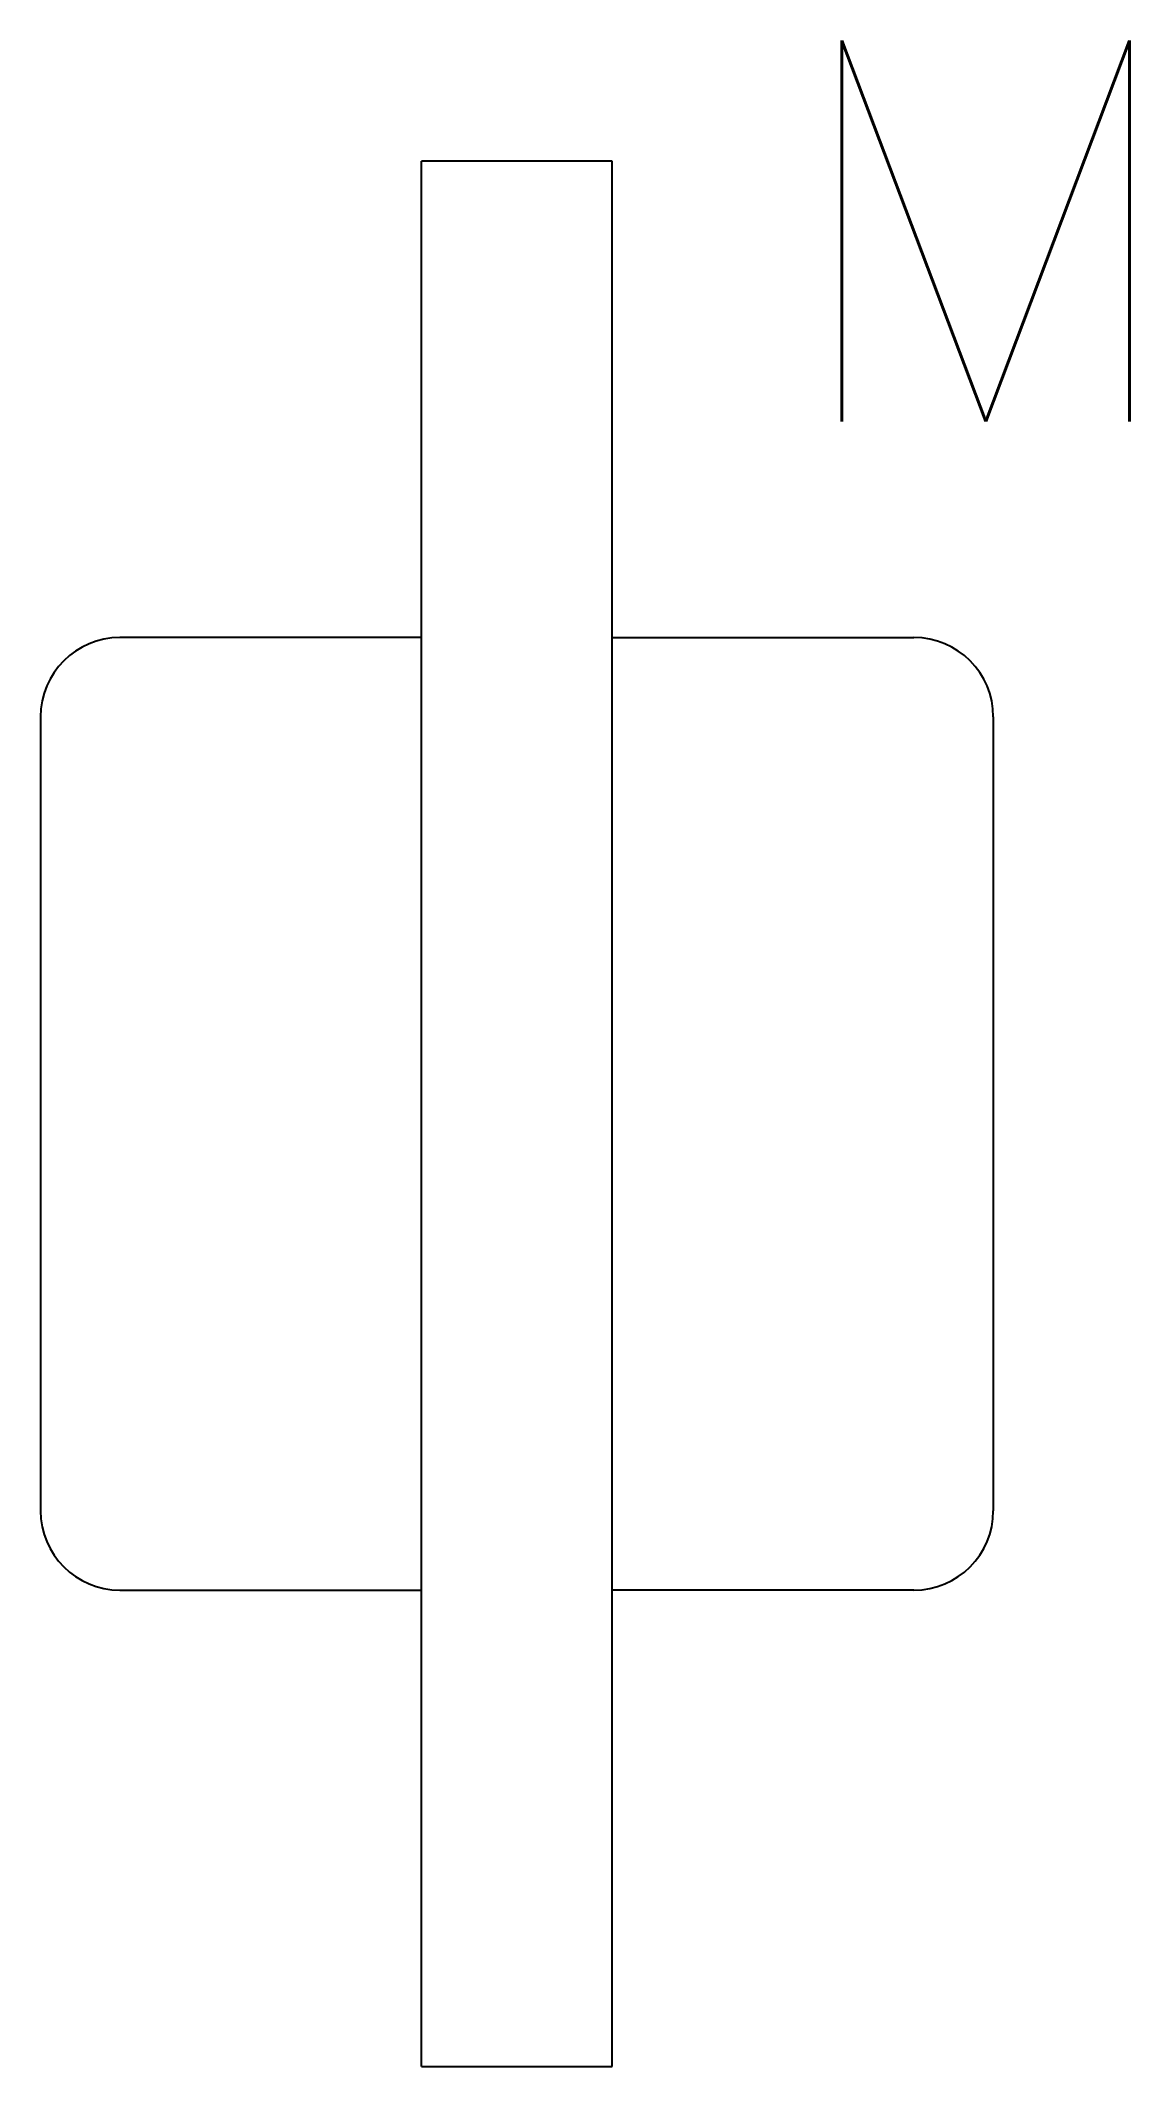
# Model space of a CAD drawing. Header units: millimetres. Extents: x -2923.412 to -2922.936, y 3714.375 to 3715.262.
import ezdxf

# ---------------------------------------------------------------- set-up
doc = ezdxf.new("R2010")
doc.units = ezdxf.units.MM
doc.header["$LTSCALE"] = 10
doc.layers.add('Ele_diagramas', color=2, linetype='Continuous')
doc.styles.add('T20', font='romans.shx', dxfattribs={"height": 0.2})

msp = doc.modelspace()

# ---------------------------------------------------------------- linework, layer by layer
at = {"layer": 'Ele_diagramas', "color": 2}
for p, q in [((-2923.16235, 3715.2088), (-2923.24569, 3715.2088)), ((-2923.24569, 3714.37546), (-2923.24569, 3715.2088)), ((-2923.16235, 3714.37546), (-2923.16235, 3715.2088)), ((-2923.24569, 3714.37546), (-2923.16235, 3714.37546))]:
    msp.add_line(p, q, dxfattribs=at)
at = {"layer": 'Ele_diagramas', "color": 3}
for p, q in [((-2923.24569, 3715.00046), (-2923.37763, 3715.00046)), ((-2923.16235, 3715.00046), (-2923.03041, 3715.00046)), ((-2923.41235, 3714.96574), (-2923.41235, 3714.61852)), ((-2922.99569, 3714.96574), (-2922.99569, 3714.61852)), ((-2923.37763, 3714.5838), (-2923.24569, 3714.5838)), ((-2923.03041, 3714.5838), (-2923.16235, 3714.5838))]:
    msp.add_line(p, q, dxfattribs=at)
for centre, start, end in [((-2923.37763, 3714.96574), 90, 180), ((-2923.03041, 3714.96574), 0, 90), ((-2923.37763, 3714.61852), 180, 270), ((-2923.03041, 3714.61852), 270, 0)]:
    msp.add_arc(centre, 0.03472, start, end, dxfattribs=at)

# ---------------------------------------------------------------- texts
at = {"layer": 'Ele_diagramas', "color": 2, "style": 'T20', "width": 1.1}
msp.add_text('M', height=0.16667, dxfattribs=at).set_placement((-2923.09329, 3715.09488))

doc.saveas('drawing.dxf')
